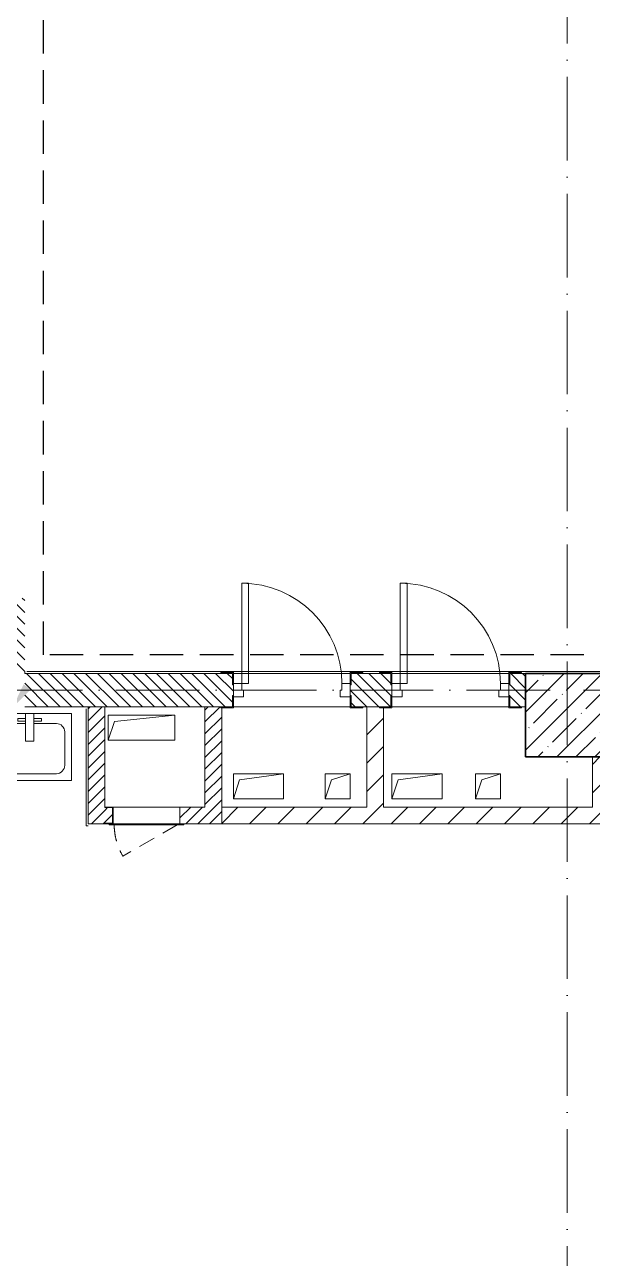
# Model space of a CAD drawing. Header units: millimetres. Extents: x -213536 to 1564669, y -45299 to 942238.
# Drawn here: x 455216 to 458616, y 506400 to 513787 of the extents above; entities that cross this region are included whole.
import ezdxf

# ---------------------------------------------------------------- set-up
doc = ezdxf.new("R2010")
doc.units = ezdxf.units.MM
for name, pattern in [('200_ШТРИХ_ш1п0_6_', [160, 100, -60]), ('50_200_ШТРИХ_1Т_ш5_п1_п1_', [700, 500, -100, 0, -100]), ('Штриховая _2 мм - 1 мм_', [300, 200, -100])]:
    doc.linetypes.add(name, pattern=pattern)
for name, color, linetype, lineweight in [('0-1', 7, 'Continuous', 5), ('0-2', 7, 'Continuous', 9), ('3) ЖБ 4м', 3, 'Continuous', 30), ('Каркас_Импост', 7, 'Continuous', 13), ('Несущие колонны', 7, 'Continuous', 9), ('Несущие колонны-1', 7, 'Continuous', 35), ('Обобщенные модели', 7, 'Continuous', 9), ('Общие ребра', 7, 'Continuous', 9), ('Окна', 7, 'Continuous', 9), ('Оси-2', 7, '50_200_ШТРИХ_1Т_ш5_п1_п1_', 9), ('Открывание в плане-2', 7, '200_ШТРИХ_ш1п0_6_', 9), ('Открывание-1', 7, 'Continuous', 9), ('Панель', 7, 'Continuous', 13), ('Стены', 7, 'Continuous', 9), ('Стены-1', 7, 'Continuous', 13), ('Текстовые примечания', 7, 'Continuous', 9), ('Штриховка разреза-1', 7, 'Continuous', 9)]:
    doc.layers.add(name, color=color, linetype=linetype, lineweight=lineweight)
doc.layers.add('Сантехнические приборы-1', color=7, linetype='Continuous', lineweight=9, true_color=0xaaaaaa)
doc.layers.add('СТ-1_1', color=7, linetype='Штриховая _2 мм - 1 мм_', lineweight=90, true_color=0x888888)
doc.layers.get('0-2').off()
pattern_1 = [(135, (0, 0), (-35.35534, -35.35534), [])]
pattern_2 = [(45, (0, 0), (-84.85281, 84.85281), [])]
pattern_3 = [(45, (0, 0), (-35.35534, 35.35534), [])]

# ---------------------------------------------------------------- blocks, each defined once
blk = doc.blocks.new('Ос 3 эт верх часть')
at = {"layer": 'Оси-2'}
for p, q in [((458466, 535177.6), (458466, 499613)), ((535374.3, 509802.4), (426847.2, 509802.4))]:
    blk.add_line(p, q, dxfattribs=at)
blk = doc.blocks.new('BSC_Колонна _Прямоугольная - 500х500-V4-АИ2_03_План отделки стен 3-го этажа _Часть 1_')
at = {"layer": 'Несущие колонны'}
h = blk.add_hatch(dxfattribs=at)
h.set_pattern_fill('FP_10', color=256, style=0, pattern_type=2)
h.set_pattern_definition([(45, (-29300, -64750), (-114.04925, 114.04925), []), (45, (-29185.95, -64750), (-114.04925, 114.04925), [201.613, -40.323, 3.353, -36.97])])
h.paths.add_polyline_path([(-250, -250), (250, -250), (250, 250), (-250, 250)], flags=0)
at = {"layer": 'Несущие колонны-1'}
for p, q in [((250, 250), (-250, 250)), ((-250, 250), (-250, -250)), ((250, -250), (250, 250)), ((-250, -250), (250, -250))]:
    blk.add_line(p, q, dxfattribs=at)
blk = doc.blocks.new('SND_2D_Раковина1 - 400х300-17910372-АИ2_03_План отделки стен 3-го этажа _Часть 1_')
at = {"layer": 'Сантехнические приборы-1'}
for p, q in [((-250, -220), (-250, 180)), ((-250, 180), (250, 180)), ((-70, 150), (-25, 150)), ((-70, 135), (-70, 150)), ((-25, 180), (-25, 15)), ((25, 15), (25, 180)), ((70, 150), (25, 150)), ((70, 135), (70, 150)), ((250, 180), (250, -220)), ((-160, 120), (-25, 120)), ((-25, 135), (-70, 135)), ((25, 135), (70, 135)), ((25, 120), (160, 120)), ((-210, -130), (-210, 70)), ((-25, 15), (25, 15)), ((210, 70), (210, -130)), ((250, -220), (-250, -220)), ((160, -180), (-160, -180))]:
    blk.add_line(p, q, dxfattribs=at)
for centre, start, end in [((-160, 70), 90, 180), ((160, 70), 0, 90), ((-160, -130), 180, 270), ((160, -130), 270, 0)]:
    blk.add_arc(centre, 50, start, end, dxfattribs=at)
blk = doc.blocks.new('Дверь_СКБ_1Ст_Внутренняя_ШЕР - СОШ_Д-1__Дв_700x1800h_Технический шкаф ЭОМ и СС_EI30-28555104-АИ2_03_План отделки стен 3-го этажа _Часть 1_')
at = {"layer": 'Каркас_Импост'}
for p, q in [((-287.5, 40), (-337.5, 40)), ((-337.5, 31), (-337.5, -31)), ((-287.5, 40), (-287.5, 0)), ((-287.5, 0), (-277.5, 0)), ((-277.5, 0), (-277.5, -40)), ((302.5, 0), (312.5, 0)), ((302.5, 0), (302.5, -40)), ((362.5, 40), (312.5, 40)), ((312.5, 40), (312.5, 0)), ((362.5, 31), (362.5, -31)), ((-277.5, -40), (-337.5, -40)), ((362.5, -40), (302.5, -40))]:
    blk.add_line(p, q, dxfattribs=at)
at = {"layer": 'Открывание-1'}
blk.add_arc((-287.5, 40), 600, 360, 90, dxfattribs=at)
at = {"layer": 'Панель'}
for p, q in [((-287.5, 640), (-247.5, 640)), ((-287.5, 640), (-287.5, 40)), ((-247.5, 40), (-247.5, 640)), ((-287.5, 40), (-247.5, 40))]:
    blk.add_line(p, q, dxfattribs=at)
blk = doc.blocks.new('Дверь_СКБ_1Ст_Внутренняя_ШЕР - СОШ_Д-1__Дв_700x1800h_Технический шкаф ЭОМ и СС_EI30-28561278-АИ2_03_План отделки стен 3-го этажа _Часть 1_')
at = {"layer": 'Каркас_Импост'}
for p, q in [((-287.5, 40), (-337.5, 40)), ((-337.5, 40), (-337.5, -40)), ((-287.5, 40), (-287.5, 0)), ((-287.5, 0), (-277.5, 0)), ((-277.5, 0), (-277.5, -40)), ((302.5, 0), (312.5, 0)), ((302.5, 0), (302.5, -40)), ((362.5, 40), (312.5, 40)), ((312.5, 40), (312.5, 0)), ((362.5, 31), (362.5, -31)), ((-277.5, -40), (-337.5, -40)), ((362.5, -40), (302.5, -40))]:
    blk.add_line(p, q, dxfattribs=at)
at = {"layer": 'Открывание-1'}
blk.add_arc((-287.5, 40), 600, 360, 90, dxfattribs=at)
at = {"layer": 'Панель'}
for p, q in [((-287.5, 640), (-247.5, 640)), ((-287.5, 640), (-287.5, 40)), ((-247.5, 40), (-247.5, 640)), ((-287.5, 40), (-247.5, 40))]:
    blk.add_line(p, q, dxfattribs=at)
blk = doc.blocks.new('Фахверк_СКБ_Уголок - 200_3960-28268576-АИ2_03_План отделки стен 3-го этажа _Часть 1_')
at = {"layer": 'Обобщенные модели'}
for p, q in [((200, 156), (125, 156)), ((125, 156), (125, 81)), ((131, 81), (131, 150)), ((131, 150), (200, 150)), ((200, 150), (200, 156)), ((125, 81), (131, 81)), ((131, 19), (125, 19)), ((125, 19), (125, -56)), ((131, -50), (131, 19)), ((125, -56), (200, -56)), ((200, -50), (131, -50)), ((200, -56), (200, -50))]:
    blk.add_line(p, q, dxfattribs=at)
blk = doc.blocks.new('154_Стойка_СКБ_Уголок - СМ-2180_200-28268025-АИ2_03_План отделки стен 3-го этажа _Часть 1_')
at = {"layer": 'Обобщенные модели'}
for p, q in [((125, 156), (125, 81)), ((200, 156), (125, 156)), ((131, 81), (131, 150)), ((131, 150), (200, 150)), ((200, 150), (200, 156)), ((125, 81), (131, 81)), ((131, 19), (125, 19)), ((125, 19), (125, -56)), ((131, -50), (131, 19)), ((125, -56), (200, -56)), ((200, -50), (131, -50)), ((200, -56), (200, -50))]:
    blk.add_line(p, q, dxfattribs=at)
blk = doc.blocks.new('Фахверк_СКБ_Уголок - 200_3960_зеркало-28268689-АИ2_03_План отделки стен 3-го этажа _Часть 1_')
at = {"layer": 'Обобщенные модели'}
for p, q in [((200, 156), (125, 156)), ((125, 156), (125, 81)), ((131, 81), (131, 150)), ((131, 150), (200, 150)), ((200, 150), (200, 156)), ((125, 81), (131, 81)), ((131, 19), (125, 19)), ((125, 19), (125, -56)), ((131, -50), (131, 19)), ((125, -56), (200, -56)), ((200, -50), (131, -50)), ((200, -56), (200, -50))]:
    blk.add_line(p, q, dxfattribs=at)
blk = doc.blocks.new('AR_Отверстие Ниша - Лючок-32405342-АИ2_03_План отделки стен 3-го этажа _Часть 1_')
at = {"layer": 'Окна'}
for p, q in [((-200, 50), (200, 50)), ((-200, -50), (-200, 50)), ((200, -50), (-200, -50))]:
    blk.add_line(p, q, dxfattribs=at)
blk = doc.blocks.new('Л_Общий_Лючок - Лючок-V195-АИ2_03_План отделки стен 3-го этажа _Часть 1_')
at = {"layer": 'Окна'}
for p, q in [((-24, 0), (-24, -6)), ((424, 0), (400, 0)), ((424, 0), (424, -6)), ((-24, -6), (424, -6))]:
    blk.add_line(p, q, dxfattribs=at)
at = {"layer": 'Открывание в плане-2'}
blk.add_line((383.6, -6), (58, -194), dxfattribs=at)
blk.add_arc((394, 0), 388, 180.89053, 210, dxfattribs=at)
blk = doc.blocks.new('154_Фахверк_СКБ_Швеллер - Тип_100_3960_зеркало-29769493-АИ2_03_План отделки стен 3-го этажа _Часть 1_')
at = {"layer": 'Обобщенные модели'}
for p, q in [((175, 50), (125, 50)), ((125, 50), (125, -50)), ((128, 47), (175, 47)), ((128, -47), (128, 47)), ((175, 47), (175, 50)), ((125, -50), (175, -50)), ((175, -47), (128, -47)), ((175, -50), (175, -47))]:
    blk.add_line(p, q, dxfattribs=at)
blk = doc.blocks.new('AR_Отверстие прямоугольное _в плите_ - AR_Отверстие прямоугольное _в плите_-30229441-АИ2_03_План отделки стен 3-го этажа _Часть 1_')
at = {"layer": 'Обобщенные модели'}
for p, q in [((150, 75), (-150, 75)), ((-150, 75), (-150, -75)), ((-112.5, 37.5), (150, 75)), ((150, -75), (150, 75)), ((-150, -75), (-112.5, 37.5)), ((-150, -75), (150, -75))]:
    blk.add_line(p, q, dxfattribs=at)
blk = doc.blocks.new('AR_Отверстие прямоугольное _в плите_ - AR_Отверстие прямоугольное _в плите_-30423627-АИ2_03_План отделки стен 3-го этажа _Часть 1_')
at = {"layer": 'Обобщенные модели'}
for p, q in [((75, 75), (-75, 75)), ((-75, 75), (-75, -75)), ((-37.5, 37.5), (75, 75)), ((75, -75), (75, 75)), ((-75, -75), (-37.5, 37.5)), ((-75, -75), (75, -75))]:
    blk.add_line(p, q, dxfattribs=at)
blk = doc.blocks.new('AR_Отверстие прямоугольное _в плите_ - AR_Отверстие прямоугольное _в плите_-V202-АИ2_03_План отделки стен 3-го этажа _Часть 1_')
at = {"layer": 'Обобщенные модели'}
for p, q in [((200, 75), (-200, 75)), ((-200, 75), (-200, -75)), ((-162.5, 37.5), (200, 75)), ((200, -75), (200, 75)), ((-200, -75), (-162.5, 37.5)), ((-200, -75), (200, -75))]:
    blk.add_line(p, q, dxfattribs=at)
blk = doc.blocks.new('0125-Р-ОО-Ш2-АР-о_23_10_2024_rvt-1-АИ2_03_План отделки стен 3-го этажа _Часть 1_')
at = {"layer": 'Штриховка разреза-1'}
h = blk.add_hatch(dxfattribs=at)
h.set_pattern_fill('FP_1', color=256, style=0, pattern_type=2)
h.set_pattern_definition(pattern_1)
h.paths.add_polyline_path([(26050, 65000), (26050, 65450), (25850, 65450), (25850, 65000)], flags=0)
h = blk.add_hatch(dxfattribs=at)
h.set_pattern_fill('FP_1', color=256, style=0, pattern_type=2)
h.set_pattern_definition(pattern_1)
h.paths.add_polyline_path([(29050, 64800), (29050, 65000), (28956, 65000), (28956, 64931), (28950, 64931), (28950, 64869), (28956, 64869), (28956, 64800), (29025, 64800)], flags=0)
h.paths.add_polyline_path([(27130, 64800), (27294, 64800), (27294, 64869), (27300, 64869), (27300, 64931), (27294, 64931), (27294, 65000), (26050, 65000), (26050, 64800), (26672.1, 64800)], flags=0)
h.paths.add_polyline_path([(28200, 64800), (28244, 64800), (28244, 64869), (28250, 64869), (28250, 64931), (28244, 64931), (28244, 65000), (28006, 65000), (28006, 64931), (28000, 64931), (28000, 64869), (28006, 64869), (28006, 64800), (28175, 64800)], flags=0)
h.paths.add_polyline_path([(25300, 64800), (25850, 64800), (25850, 65000), (23550, 65000), (23550, 64800)], flags=0)
h = blk.add_hatch(dxfattribs=at)
h.set_pattern_fill('FP_38', color=256, style=0, pattern_type=2)
h.set_pattern_definition(pattern_3)
h.paths.add_polyline_path([(26530, 64100), (26530, 64800), (26430, 64800), (26430, 64100)], flags=0)
h = blk.add_hatch(dxfattribs=at)
h.set_pattern_fill('FP_38', color=256, style=0, pattern_type=2)
h.set_pattern_definition(pattern_3)
h.paths.add_polyline_path([(27230, 64200), (27230, 64794), (27225, 64794), (27225, 64800), (27130, 64800), (27130, 64200), (27225, 64200)], flags=0)
h = blk.add_hatch(dxfattribs=at)
h.set_pattern_fill('FP_121', color=256, style=0, pattern_type=2)
h.set_pattern_definition(pattern_2)
h.paths.add_polyline_path([(28200, 64200), (28200, 64794), (28175, 64794), (28175, 64800), (28100, 64800), (28100, 64200), (28175, 64200)], flags=0)
h = blk.add_hatch(dxfattribs=at)
h.set_pattern_fill('FP_121', color=256, style=0, pattern_type=2)
h.set_pattern_definition(pattern_2)
h.paths.add_polyline_path([(29450, 64200), (29550, 64200), (29550, 64500), (29450, 64500)], flags=0)
h = blk.add_hatch(dxfattribs=at)
h.set_pattern_fill('FP_38', color=256, style=0, pattern_type=2)
h.set_pattern_definition(pattern_3)
h.paths.add_polyline_path([(27004, 64100), (27230, 64100), (27230, 64200), (26980, 64200), (26980, 64100)], flags=0)
h.paths.add_polyline_path([(26577, 64103), (26577, 64197), (26530, 64197), (26530, 64103), (26556, 64103)], flags=0)
h = blk.add_hatch(dxfattribs=at)
h.set_pattern_fill('FP_121', color=256, style=0, pattern_type=2)
h.set_pattern_definition(pattern_2)
h.paths.add_polyline_path([(32550, 64100), (32550, 64200), (27230, 64200), (27230, 64100), (31382.9, 64100)], flags=0)
at = {"layer": 'Общие ребра'}
for p, q in [((26530, 64800), (26430, 64800)), ((27225, 64800), (27130, 64800)), ((28175, 64800), (28100, 64800))]:
    blk.add_line(p, q, dxfattribs=at)
at = {"layer": 'Стены'}
for p, q in [((27300, 65000), (28000, 65000)), ((28250, 65000), (28950, 65000)), ((28000, 64800), (27300, 64800)), ((28950, 64800), (28250, 64800))]:
    blk.add_line(p, q, dxfattribs=at)
at = {"layer": 'Стены-1'}
for p, q in [((27225, 65000), (26050, 65000)), ((28175, 65000), (28075, 65000)), ((29050, 65000), (29025, 65000)), ((27300, 64869), (27300, 64931)), ((28000, 64931), (28000, 64869)), ((28250, 64869), (28250, 64931)), ((28950, 64931), (28950, 64869)), ((26050, 64800), (26430, 64800)), ((26430, 64800), (26430, 64100)), ((26530, 64200), (26530, 64800)), ((26530, 64800), (27130, 64800)), ((27130, 64800), (27130, 64200)), ((27230, 64200), (27230, 64794)), ((28075, 64800), (28100, 64800)), ((28100, 64800), (28100, 64200)), ((28200, 64200), (28200, 64794)), ((29025, 64800), (29050, 64800)), ((29450, 64500), (29450, 64200)), ((27130, 64200), (26980, 64200)), ((28100, 64200), (27230, 64200)), ((27230, 64200), (27230, 64100)), ((27230, 64100), (27230, 64200)), ((29450, 64200), (28200, 64200)), ((26430, 64100), (26530, 64100)), ((27004, 64100), (27230, 64100)), ((27230, 64100), (32550, 64100))]:
    blk.add_line(p, q, dxfattribs=at)
at = {"layer": '0-2'}
for name, p in [('Дверь_СКБ_1Ст_Внутренняя_ШЕР - СОШ_Д-1__Дв_700x1800h_Технический шкаф ЭОМ и СС_EI30-28561278-АИ2_03_План отделки стен 3-го этажа _Часть 1_', (27637.5, 64900)), ('Дверь_СКБ_1Ст_Внутренняя_ШЕР - СОШ_Д-1__Дв_700x1800h_Технический шкаф ЭОМ и СС_EI30-28555104-АИ2_03_План отделки стен 3-го этажа _Часть 1_', (28587.5, 64900)), ('Фахверк_СКБ_Уголок - 200_3960_зеркало-28268689-АИ2_03_План отделки стен 3-го этажа _Часть 1_', (27875, 64850)), ('Фахверк_СКБ_Уголок - 200_3960_зеркало-28268689-АИ2_03_План отделки стен 3-го этажа _Часть 1_', (28825, 64850)), ('BSC_Колонна _Прямоугольная - 500х500-V4-АИ2_03_План отделки стен 3-го этажа _Часть 1_', (29300, 64750)), ('SND_2D_Раковина1 - 400х300-17910372-АИ2_03_План отделки стен 3-го этажа _Часть 1_', (26080, 64580)), ('AR_Отверстие прямоугольное _в плите_ - AR_Отверстие прямоугольное _в плите_-V202-АИ2_03_План отделки стен 3-го этажа _Часть 1_', (26750, 64675)), ('AR_Отверстие прямоугольное _в плите_ - AR_Отверстие прямоугольное _в плите_-30229441-АИ2_03_План отделки стен 3-го этажа _Часть 1_', (27450, 64325)), ('AR_Отверстие прямоугольное _в плите_ - AR_Отверстие прямоугольное _в плите_-30423627-АИ2_03_План отделки стен 3-го этажа _Часть 1_', (27925, 64325)), ('AR_Отверстие прямоугольное _в плите_ - AR_Отверстие прямоугольное _в плите_-30229441-АИ2_03_План отделки стен 3-го этажа _Часть 1_', (28400, 64325)), ('AR_Отверстие прямоугольное _в плите_ - AR_Отверстие прямоугольное _в плите_-30423627-АИ2_03_План отделки стен 3-го этажа _Часть 1_', (28825, 64325)), ('Л_Общий_Лючок - Лючок-V195-АИ2_03_План отделки стен 3-го этажа _Часть 1_', (26580, 64100))]:
    blk.add_blockref(name, p, dxfattribs=at)
at = {"layer": '0-2', "rotation": 180}
for name, p in [('154_Стойка_СКБ_Уголок - СМ-2180_200-28268025-АИ2_03_План отделки стен 3-го этажа _Часть 1_', (27425, 64950)), ('Фахверк_СКБ_Уголок - 200_3960-28268576-АИ2_03_План отделки стен 3-го этажа _Часть 1_', (28375, 64950)), ('154_Фахверк_СКБ_Швеллер - Тип_100_3960_зеркало-29769493-АИ2_03_План отделки стен 3-го этажа _Часть 1_', (26705, 64150)), ('AR_Отверстие Ниша - Лючок-32405342-АИ2_03_План отделки стен 3-го этажа _Часть 1_', (26780, 64150))]:
    blk.add_blockref(name, p, dxfattribs=at)
blk = doc.blocks.new('3этВверх')
at = {"layer": 'Текстовые примечания'}
blk.add_hatch(color=256, dxfattribs=at).paths.add_polyline_path([(455144.3, 509700.1), (455253, 509806.9), (455209.9, 509837.6)], flags=0)
at = {"layer": 'СТ-1_1', "lineweight": 25}
for p, q in [((455328, 510014.4), (455328, 514140.4)), ((498466, 510014.4), (455328, 510014.4))]:
    blk.add_line(p, q, dxfattribs=at)
at = {"layer": 'Стены'}
for p, q in [((456466, 509914.4), (457166, 509914.4)), ((457166, 509902.4), (456466, 509902.4)), ((457416, 509914.4), (458116, 509914.4)), ((458116, 509902.4), (457416, 509902.4))]:
    blk.add_line(p, q, dxfattribs=at)
at = {"layer": 'Стены-1'}
for p, q in [((455216, 509914.4), (455216, 509902.4)), ((455216, 509902.4), (456391, 509902.4)), ((456466, 509914.4), (455228, 509914.4)), ((456466, 509908.4), (456466, 509914.4)), ((457416, 509914.4), (457166, 509914.4)), ((457166, 509914.4), (457166, 509908.4)), ((457241, 509902.4), (457341, 509902.4)), ((457416, 509908.4), (457416, 509914.4)), ((458816, 509914.4), (458116, 509914.4)), ((458116, 509914.4), (458116, 509908.4)), ((458191, 509902.4), (458216, 509902.4)), ((455584, 509690.4), (455584, 508990.4)), ((455596, 509002.4), (455596, 509690.4)), ((455584, 508990.4), (455596, 508990.4))]:
    blk.add_line(p, q, dxfattribs=at)
at = {"layer": '0-1'}
blk.add_blockref('0125-Р-ОО-Ш2-АР-о_23_10_2024_rvt-1-АИ2_03_План отделки стен 3-го этажа _Часть 1_', (429166, 444902.4), dxfattribs=at)

msp = doc.modelspace()

# ---------------------------------------------------------------- block references
at = {"color": 5, "lineweight": 30}
msp.add_blockref('Ос 3 эт верх часть', (0, 0), dxfattribs=at)
at = {"layer": '3) ЖБ 4м'}
msp.add_blockref('3этВверх', (0, 0), dxfattribs=at)

doc.saveas('drawing.dxf')
